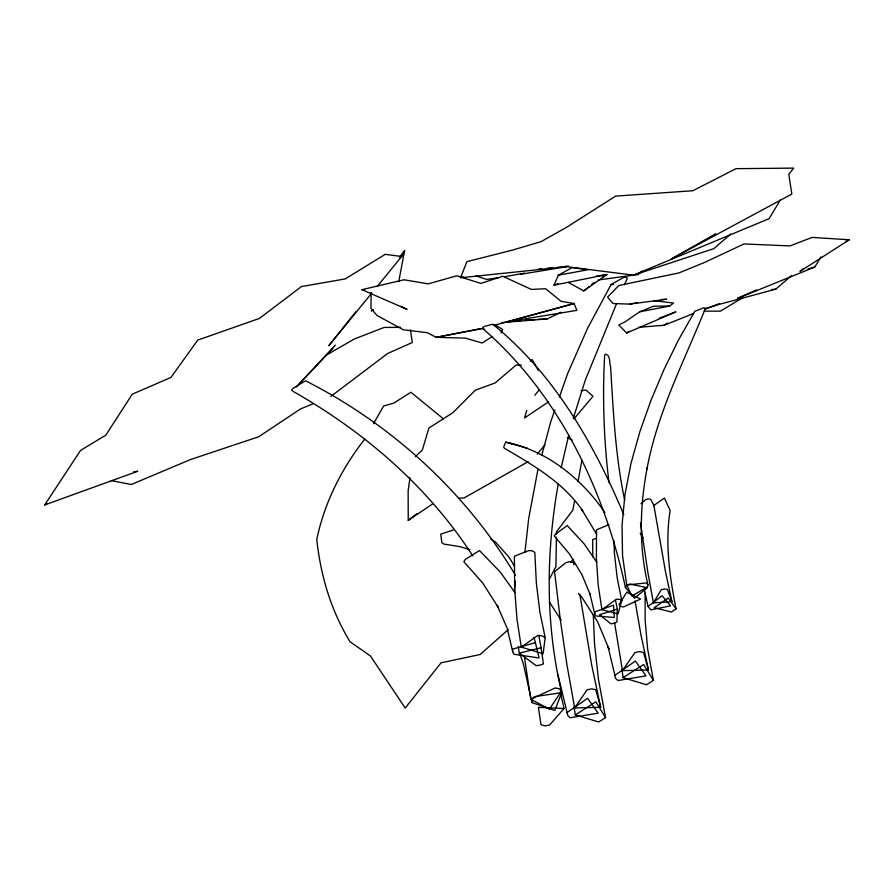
<?xml version="1.0" encoding="UTF-8"?>
<svg xmlns="http://www.w3.org/2000/svg" width="894" height="894" viewBox="0 0 894 894"><rect width="100%" height="100%" fill="white"/><g stroke="black" fill="none" stroke-linecap="round" stroke-linejoin="round"><path stroke-width="1.34" d="M371.166 292.528L370.954 308.363L376.989 315.459L403.339 329.785L427.433 332.702L436.116 337.351L465.293 338.1L482.145 343.028L491.957 336.703M556.414 537.138L555.923 566.684L549.519 578.831M556.459 534.456L556.504 531.762L572.886 510.083L574.585 500.674M535.394 642.585L539.026 657.973L513.938 654.229L512.675 651.715L512.731 649.1L535.394 642.585L533.908 637.489M514.396 591.616L515.346 581.145M617.285 609.127L616.894 621.989L614.1 623.241L610.982 623.867L599.528 614.726L617.285 609.127L615.452 599.852M647.871 584.52L647.737 586.688L631.902 596.108L626.705 584.967L622.548 555.632L622.034 525.437L624.962 494.606L631.008 463.36L639.791 431.936L650.877 400.635L663.884 369.792L678.557 339.854L694.783 311.324L703.701 307.782L705.433 308.341C684.167 361.31 657.302 412.581 646.91 469.261L647.2 467.741C639.791 506.25 638.718 546.212 647.871 584.52L646.004 582.977L626.705 584.967M409.944 477.854L408.145 490.795L408.234 520.364L433.009 503.68M524.901 552.492L528.712 518.308L537.886 469.831M545.161 637.612L543.105 653.771L521.258 647.088L516.978 619.207L514.676 588.8L514.408 556.247L528.712 550.559L532.232 550.805L534.824 552.425L536.355 583.123L539.82 611.63L545.161 637.612L541.987 635.813L537.875 635.388L521.258 647.088M558.258 483.9C546.033 552.358 545.374 623.364 561.365 691.263L549.397 709.233L530.779 699.253L524.432 657.224M577.982 481.855L581.86 460.354M594.588 613.91L594.979 611.798L613.53 605.238L614.312 617.508L595.236 615.888L589.761 593.18L590.409 595.046L581.994 574.864L569.467 553.922L554.213 535.875L555.509 534.076L567.254 525.594L584.128 543.831L596.79 562.214M398.769 281.576L404.58 250.7L399.35 257.248M561.186 467.618L568.651 435.59M625.431 587.559L626.817 585.414L629.722 584.061L647.323 587.704L634.449 598.22L625.431 587.559C604.579 490.538 558.683 394.019 482.592 328.4L482.894 327.26L484.649 326.377L492.695 324.187C553.643 373.424 593.851 443.335 623.8 514.665M541.842 455.068L550.838 421.487L554.883 409.944M613.954 540.602L614.368 552.704L617.151 577.725L621.766 600.634L618.033 613.865L601.941 609.697L598.198 585.089L596.387 558.348L596.533 529.796L608.948 524.655M573.3 418.336L585.302 380.084L616.603 303.602M559.376 397.115L567.466 374.027L587.615 328.176L611.094 284.549L623.967 277.218L626.761 277.52L627.264 278.369L624.593 284.683M604.925 512.608C581.692 478.614 546.759 450.364 505.691 442.161L503.657 447.045L504.339 448.196C533.316 465.26 563.298 482.38 582.754 510.91L581.569 509.2L596.745 534.388M526.722 410.48L524.588 417.934L548.435 401.898M568.059 282.269L583.76 290.908L606.881 274.547L553.989 285.164L558.348 275.196L572.026 267.664L588.151 269.742L558.348 275.196M791.592 275.531L775.858 289.153L718.34 304.608L705.176 308.866L705.433 308.341M501.009 332.948L502.696 329.506L494.74 324.645M377.112 286.572L401.697 256.489L404.58 250.7M364.819 439.055C341.709 468.422 324.388 502.707 316.767 539.518C320.678 575.747 330.959 610.602 350.09 641.803L370.44 655.961L405.194 708.07L441.033 662.823L480.145 654.509L508.295 629.566M373.547 423.711L383.627 405.999L393.93 403.026L410.86 392.242L443.547 418.984M653.413 602.835L661.225 589.805L664.398 589.001L667.416 589.437L671.964 601.707L653.413 602.835L647.926 572.741L640.462 522.655M780.35 200.044L769.075 218.672L633.444 275.14L566.751 266.691L557.029 267.451M756.548 289.891L737.449 298.428L814.792 267.038L820.983 256.869M133.72 471.708L137.777 471.25L44.7 504.954L80.561 450.408L105.883 435.11L132.223 394.209L170.989 377.413L197.697 340.122L259.394 318.443L301.446 286.572L345.252 278.917L385.225 254.343L401.697 256.489M574.674 707.947L587.056 689.844L591.582 688.861L595.717 689.643L600.667 707.322L574.674 707.947L567.064 665.505L560.326 619.911L554.559 571.702L565.936 562.661L569.769 561.7L573.222 562.482L574.127 564.974M622.47 670.634L634.874 652.62L639.4 651.637L643.546 652.419L648.485 670.042L622.47 670.634L614.67 623.308M296.249 387.057L335.373 345.106M355.812 311.827L328.813 345.665L371.837 293.02M534.824 395.327L539.06 390.075M537.316 454.163L544.927 444.81M574.015 418.85L593.001 396.277L585.883 389.985L581.055 390.812M570.685 562.415L573.222 559.32M564.047 708.506L549.542 725.09L544.938 725.883L540.993 724.71L538.389 707.355L564.047 708.506L560.616 693.632M299.166 383.906L332.847 348.358M415.341 456.666L422.303 450.084L428.885 428.058L453.023 412.57L475.273 390.209L495.086 382.978L516.006 365.154L521.258 365.009M676.076 608.792L671.439 612.032L654.263 607.708L668.176 597.974L676.076 608.792C669.628 576.574 664.89 543.239 670.131 510.496L664.398 498.07L653.458 505.725M640.998 503.78L645.557 499.668L648.239 498.897L650.754 499.355L653.849 505.311L665.494 571.679L671.964 601.707M730.666 234.094L713.893 248.621L633.444 275.14M593.325 614.904L594.488 643.11L598.399 679.094L605.551 717.614L598.701 721.983L575.278 714.921L574.104 706.852M645.133 593.203L645.133 619.922L647.636 648.91L653.38 680.39L646.518 684.759L623.084 677.641L621.989 669.405M642.25 270.983L638.07 274.525L598.22 279.99M803.17 268.781L799.974 271.418L849.3 239.782L812.11 237.402L789.961 245.917L743.976 243.95L705.075 262.233L678.982 272.893L618.816 285.51L607.562 297.121L613.038 303.535L629.767 304.105L666.667 299.244L661.392 299.524M583.76 290.908L588.788 286.784M591.817 284.303L593.828 282.66M408.234 520.364L416.906 513.659M659.034 318.298L675.797 311.883L626.683 332.993L618.816 325.014L625.42 321.594L639.746 311.782L669.606 306.05L673.506 303.055L653.503 300.63M648.027 606.456L662.074 595.739L670.556 605.875L650.854 609.842L648.027 606.456L644.239 589.157M330.814 396.422L387.672 353.488L412.302 342.503L410.38 329.797M530.198 361.12L532.187 359.6L538.21 370.261M601.941 609.697L616.402 599.248L619.542 599.36L621.766 600.634M614.513 675.596L635.388 661.035L646.027 675.853L618.067 680.535L615.608 678.345L607.998 646.507L608.993 649.122L597.74 622.023L581.949 597.337L578.295 593.348M566.695 712.82L587.57 698.315L598.22 713.166L570.249 717.77L567.791 715.569L557.878 674.557M626.683 332.993L628.929 331.473M371.323 311.09L373.547 309.603M623.084 677.641L643.635 664.51L653.38 680.39M575.278 714.921L595.829 701.812L605.551 717.614M638.573 327.349L664.141 325.237L667.527 323.103M44.7 504.954L47.047 503.501M742.903 297.568L720.385 311.179L704.226 311.112M528.119 461.673L464.031 498.003L458.51 498.114M325.852 355.387L354.449 338.949L384.129 327.45L400.624 327.349M715.781 233.692L671.26 259.003L791.849 194.054L788.765 174.274L793.693 168.117L735.997 168.664L692.895 190.735L615.62 196.11L566.774 227.188L541.093 241.648L511.983 250.231L466.892 261.663L460.555 277.766L463.126 276.861M602.422 277.051L606.881 274.547L595.885 276.257M501.925 322.566L547.284 318.879L561.052 312.229M530.779 699.253L555.163 687.944L559.309 688.793L561.365 691.263M845.568 241.492L849.3 239.782M313.123 403.742L300.485 408.971L258.645 436.786L190.612 459.505L131.295 484.503L110.856 480.547M639.746 311.782L653.648 306.195L669.606 306.05M664.141 325.237L693.632 313.47M705.176 308.866L719.569 303.591M553.989 285.164L557.878 283.756M453.236 530.053L440.764 534.12L441.815 542.624L443.782 544.066L459.762 546.603L469.875 549.642M596.186 538.411L592.7 539.518L592.767 556.772M504.25 276.771L524.476 273.139M808.109 268.96L814.792 267.038M482.626 328.534L436.116 337.351L480.916 328.59M493.387 325.595L574.16 303.547L576.82 310.374L506.898 321.829L574.16 303.547L561.086 301.312L545.686 288.751L531.282 289.399L502.797 276.246L480.827 283.398L456.767 275.777L428.237 283.879L404.066 279.777L361.914 289.678L407.049 309.369L400.858 306.24M518.297 646.418L519.235 653.156L541.082 647.77L538.836 635.768M512.251 320.622L506.898 321.829L521.034 320.488M629.767 304.105L637.668 302.518M520.531 274.302L566.751 266.691L461.93 277.621M498.818 277.598L486.615 279.442L476.1 275.911M771.924 289.5L775.858 289.153M538.959 268.859L541.73 268.636M547.296 268.211L552.85 267.775M525.001 320.164L534.757 319.605M537.54 319.437L547.284 318.879M611.094 284.549L613.396 284.594M565.824 266.11L568.55 266.177M361.914 289.678L364.562 290.114M505.691 442.161L512.351 443.949M509.021 443.055L527.236 448.162M532.031 702.628L554.895 710.451L561.611 692.682L534.277 696.705L531.729 699.577L532.031 702.628L523.269 663.527L520.096 654.475M482.592 328.4L484.537 329.305M567.277 437.568L572.126 440.027M490.907 539.071L495.455 542.01L508.775 556.873L514.463 566.025M519.235 653.156L536.132 665.639L540.043 665.147L543.418 663.84L541.082 647.77M515.033 592.61L500.227 572.048L479.486 550.525L465.159 559.555L463.863 561.7L482.637 582.944L498.327 607.462L497.131 605.216L507.177 628.225L512.675 651.715M549.43 602.053L561.119 620.246M472.77 555.912C428.081 486.571 363.947 431.478 292.494 391.036L291.723 389.762L293.657 387.951L305.614 380.81C391.002 424.158 464.411 490.895 514.039 572.931L515.346 575.401M640.205 533.215L643.065 537.976M648.485 670.042L640.976 635.042L635.053 600.902M600.667 707.322L591.672 664.924L579.882 594.588M624.727 500.361C615.43 456.409 613.239 411.463 610.613 366.752C609.049 362.83 610.87 355.913 605.841 354.147L604.646 354.985C602.377 397.562 603.741 440.306 609.038 482.615M626.705 592.264L618.994 604.679L620.604 606.411L623.621 606.937L640.585 599.036L626.705 592.264"/></g></svg>
